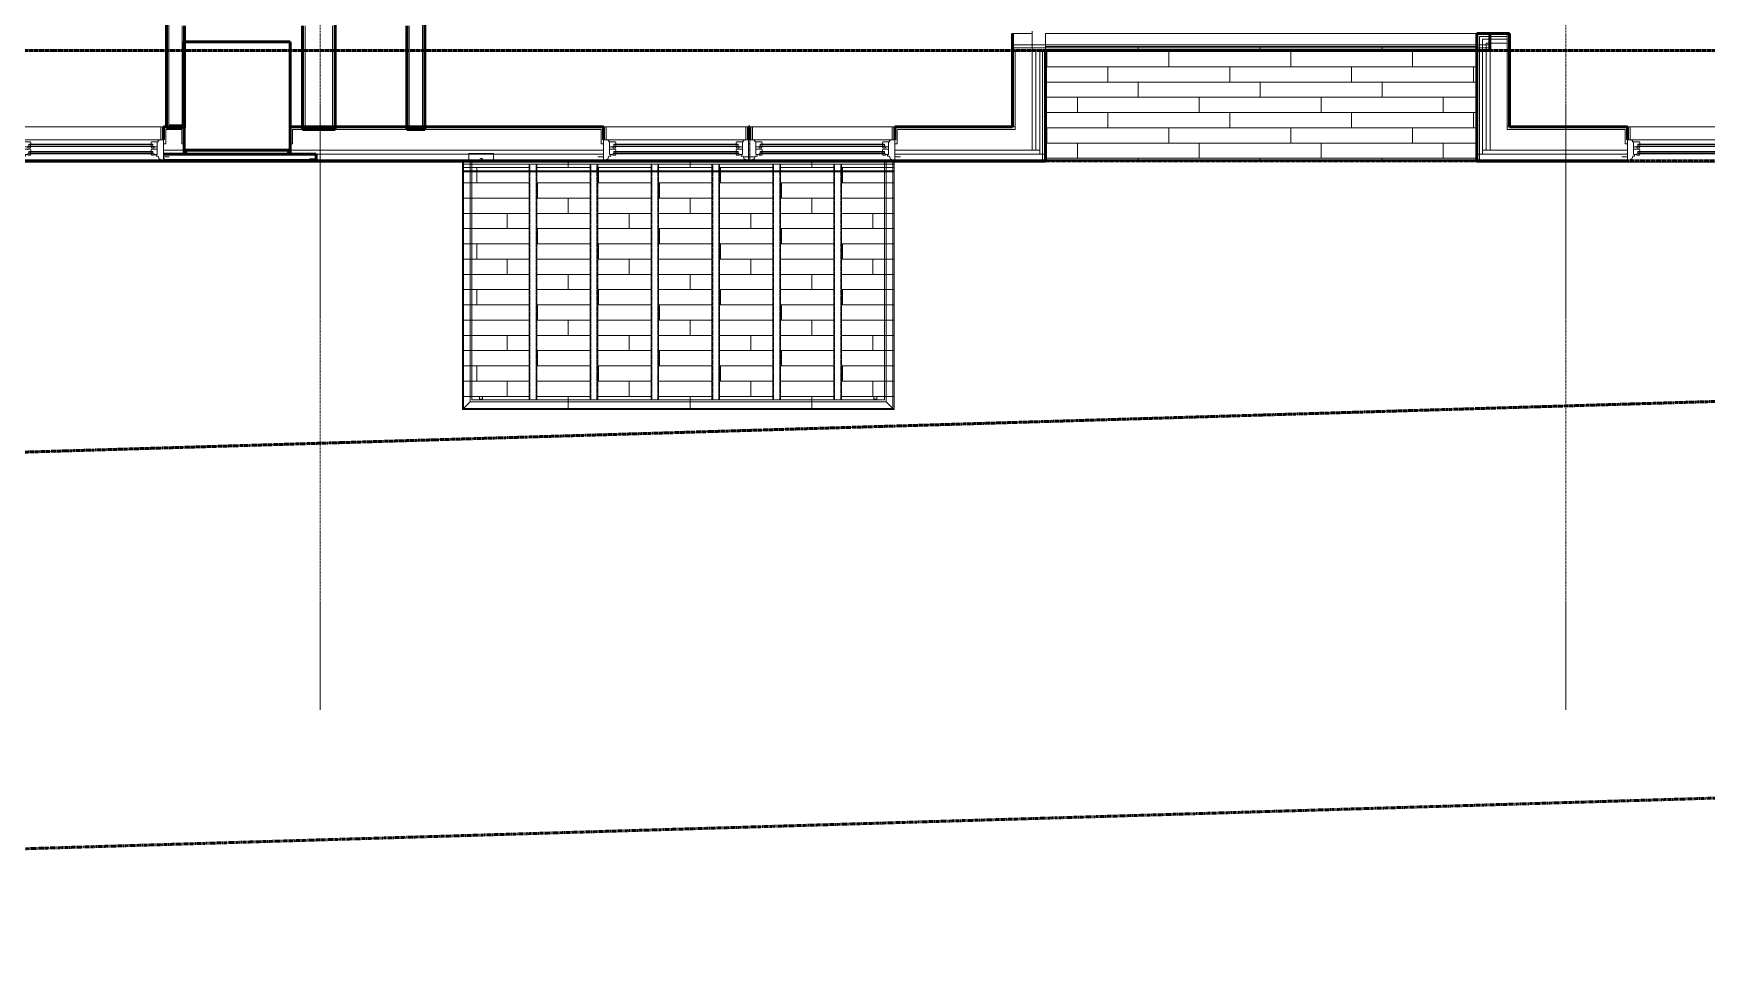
# Model space of a CAD drawing. Header units: inches. Extents: x -4218 to -1830, y 9767 to 12426.
# Drawn here: x -2902.6 to -2463.4, y 9772 to 10013.6 of the extents above; entities that cross this region are included whole.
import ezdxf

# ---------------------------------------------------------------- set-up
doc = ezdxf.new("R2010")
doc.units = ezdxf.units.IN
doc.header["$MEASUREMENT"] = 0
for name, pattern in [('Dash 1_16_', [0.125, 0.0625, -0.0625]), ('Double Dash 3_8_', [1, 0.375, -0.125, 0.125, -0.125, 0.125, -0.125]), ('Grid Line 1_2_', [0.875, 0.5, -0.125, 0.125, -0.125]), ('Hidden 1_8_', [0.1875, 0.125, -0.0625])]:
    doc.linetypes.add(name, pattern=pattern)
for name, color, linetype, lineweight in [('0-1', 7, 'Continuous', 5), ('A-CLNG-3', 13, 'Continuous', 9), ('A-CLNG-PATT-1', 71, 'Continuous', 13), ('A-FLOR-3', 192, 'Continuous', 9), ('A-FLOR-PATT-1', 9, 'Continuous', 9), ('A-GENM', 5, 'Continuous', 9), ('A-GENM-6', 5, 'Continuous', 50), ('A-GLAZ-1', 151, 'Continuous', 9), ('A-GLAZ-2', 151, 'Continuous', 20), ('A-GLAZ-3', 151, 'Continuous', 50), ('A-WALL', 113, 'Continuous', 13), ('A-WALL-1', 7, 'Continuous', 50), ('A-WALL-2', 250, 'Continuous', 13), ('A-WALL-7', 113, 'Continuous', 9), ('A-WALL-8', 113, 'Continuous', 50), ('C-PROP-LINE', 91, 'Double Dash 3_8_', 50), ('C-PROP-LINE-1', 91, 'Dash 1_16_', 50), ('I-WALL-1', 7, 'Continuous', 50), ('S-BEAM', 12, 'Continuous', 9), ('S-BEAM-1', 12, 'Hidden 1_8_', 9), ('S-GRID-1', 1, 'Grid Line 1_2_', 9)]:
    doc.layers.add(name, color=color, linetype=linetype, lineweight=lineweight)

# ---------------------------------------------------------------- blocks, each defined once
blk = doc.blocks.new('CTR - 1st Phase - Unit Layouts_rvt-1-BACKGROUND - RCP - 2ND FLOOR')
at = {"layer": 'A-WALL-1'}
for p, q in [((-2799.87, 10173.24), (-2799.87, 9988.44)), ((-2867.7, 9988.96), (-2867.7, 10021.34)), ((-2862.95, 10015.59), (-2862.95, 9988.96)), ((-2804.62, 9988.44), (-2804.62, 10015.59)), ((-2867.07, 9988.96), (-2867.7, 9988.96)), ((-2863.57, 9988.96), (-2867.07, 9988.96)), ((-2862.95, 9988.96), (-2863.57, 9988.96)), ((-2804, 9988.44), (-2804.62, 9988.44)), ((-2800.5, 9988.44), (-2804, 9988.44)), ((-2799.87, 9988.44), (-2800.5, 9988.44))]:
    blk.add_line(p, q, dxfattribs=at)
at = {"layer": 'A-WALL-2'}
for p, q in [((-2800.5, 9989.06), (-2800.5, 10176.24)), ((-2867.07, 9989.59), (-2867.07, 10020.71)), ((-2863.57, 9989.59), (-2863.57, 10015.59)), ((-2831.31, 10015.59), (-2831.31, 9988.44)), ((-2824.06, 10015.59), (-2824.06, 9988.44)), ((-2804, 9989.06), (-2804, 10015.59)), ((-2863.57, 9989.59), (-2867.07, 9989.59)), ((-2800.5, 9989.06), (-2804, 9989.06))]:
    blk.add_line(p, q, dxfattribs=at)
at = {"layer": 'I-WALL-1'}
for p, q in [((-2831.94, 9988.44), (-2831.94, 10015.59)), ((-2823.44, 10016.59), (-2823.44, 9988.44)), ((-2823.44, 9988.44), (-2831.94, 9988.44))]:
    blk.add_line(p, q, dxfattribs=at)
blk = doc.blocks.new('Basic Wall _ EXT - FIBER CEMENT - LARGE - ___-2505169-BACKGROUND - RCP - 2ND FLOOR')
at = {"layer": 'A-WALL-7'}
for p, q in [((-2868.51, 9981.94), (-2863.06, 9981.94)), ((-2863.06, 9981.94), (-2868.51, 9981.94)), ((-2828.36, 9981.91), (-2868.51, 9981.91)), ((-2828.36, 9981.91), (-2868.51, 9981.91)), ((-2752.94, 9979.9), (-2868.51, 9979.9)), ((-2752.94, 9979.9), (-2868.51, 9979.9)), ((-2868.51, 9979.87), (-2752.94, 9979.87)), ((-2752.94, 9979.87), (-2868.51, 9979.87)), ((-2862.62, 9981.94), (-2863.06, 9981.94)), ((-2835.62, 9981.94), (-2862.62, 9981.94)), ((-2835.19, 9981.94), (-2835.62, 9981.94)), ((-2835.19, 9981.94), (-2828.36, 9981.94)), ((-2828.36, 9981.94), (-2835.19, 9981.94)), ((-2828.36, 9981.94), (-2752.94, 9981.94)), ((-2752.94, 9981.94), (-2828.36, 9981.94)), ((-2752.94, 9981.91), (-2828.36, 9981.91)), ((-2752.94, 9981.91), (-2828.36, 9981.91)), ((-2714.91, 9981.94), (-2714.54, 9981.94)), ((-2714.54, 9981.94), (-2714.91, 9981.94)), ((-2714.54, 9979.9), (-2714.91, 9979.9)), ((-2714.54, 9979.9), (-2714.91, 9979.9)), ((-2714.91, 9979.87), (-2714.54, 9979.87)), ((-2714.54, 9979.87), (-2714.91, 9979.87)), ((-2714.54, 9981.91), (-2714.9, 9981.91)), ((-2714.54, 9981.91), (-2714.9, 9981.91)), ((-2676.51, 9981.94), (-2637.67, 9981.94)), ((-2637.67, 9981.94), (-2676.51, 9981.94)), ((-2637.67, 9981.91), (-2676.51, 9981.91)), ((-2637.67, 9981.91), (-2676.51, 9981.91)), ((-2636.92, 9979.9), (-2676.51, 9979.9)), ((-2636.92, 9979.9), (-2676.51, 9979.9)), ((-2676.51, 9979.87), (-2636.92, 9979.87)), ((-2636.92, 9979.87), (-2676.51, 9979.87)), ((-2637.67, 9981.94), (-2636.92, 9981.94)), ((-2636.92, 9981.94), (-2637.67, 9981.94)), ((-2636.92, 9981.91), (-2637.66, 9981.91)), ((-2636.92, 9981.91), (-2637.66, 9981.91)), ((-2636.92, 9980.19), (-2636.92, 9981.94)), ((-2636.92, 9981.91), (-2636.92, 9980.19)), ((-2636.92, 9979.9), (-2636.92, 9980.19)), ((-2636.92, 9980.19), (-2636.92, 9979.9)), ((-2636.92, 9979.87), (-2636.92, 9979.9)), ((-2523.72, 9981.94), (-2523.72, 9980.19)), ((-2523.72, 9981.94), (-2522.97, 9981.94)), ((-2522.97, 9981.94), (-2523.72, 9981.94)), ((-2523.72, 9980.19), (-2523.72, 9981.91)), ((-2522.99, 9981.91), (-2523.72, 9981.91)), ((-2522.99, 9981.91), (-2523.72, 9981.91)), ((-2523.72, 9980.19), (-2523.72, 9979.9)), ((-2523.72, 9979.9), (-2523.72, 9980.19)), ((-2523.72, 9979.9), (-2523.72, 9979.87)), ((-2484.14, 9979.9), (-2523.72, 9979.9)), ((-2484.14, 9979.9), (-2523.72, 9979.9)), ((-2523.72, 9979.87), (-2484.14, 9979.87)), ((-2484.14, 9979.87), (-2523.72, 9979.87)), ((-2522.97, 9981.94), (-2484.14, 9981.94)), ((-2484.14, 9981.94), (-2522.97, 9981.94)), ((-2484.14, 9981.91), (-2522.97, 9981.91)), ((-2484.14, 9981.91), (-2522.97, 9981.91))]:
    blk.add_line(p, q, dxfattribs=at)
blk = doc.blocks.new('Window-Double_Hung-Andersen-400_Series-Tilt_Wash - DOUBLE HUNG - REVERSE COTTAGE - 2ND FLOOR-2888952-BACKGROUND - RCP - 2ND FLOOR')
at = {"layer": 'A-GLAZ-1'}
for p, q in [((-18.95, 4.44), (18.95, 4.44)), ((-18.95, 1.06), (-18.95, 4.44)), ((-18.32, 1.06), (-18.32, 4.44)), ((18.32, 1.06), (18.32, 4.44)), ((18.95, 4.44), (18.95, 1.06)), ((-19.01, 3.94), (-19.01, 2.44)), ((-18.95, 3.94), (-19.01, 3.94)), ((-18.95, 2.44), (-19.01, 2.44)), ((18.95, 1.06), (-18.95, 1.06)), ((19.01, 3.94), (18.95, 3.94)), ((19.01, 2.44), (18.95, 2.44)), ((19.01, 2.44), (19.01, 3.94)), ((-16.29, -0.19), (-15.7, -0.19)), ((-16.29, -0.56), (-15.7, -0.56)), ((-16.29, -2.13), (-15.7, -2.13)), ((-16.29, -2.5), (-15.7, -2.5)), ((-15.82, -0.56), (-15.82, -0.19)), ((-15.82, -2.5), (-15.82, -2.13)), ((-15.7, -0.06), (15.7, -0.06)), ((-15.7, -0.19), (15.7, -0.19)), ((-15.7, -0.56), (15.7, -0.56)), ((-15.7, -0.69), (15.7, -0.69)), ((-15.7, -2), (15.7, -2)), ((-15.7, -2.13), (15.7, -2.13)), ((-15.7, -2.5), (15.7, -2.5)), ((-15.7, -2.63), (15.7, -2.63)), ((16.29, -0.19), (15.7, -0.19)), ((16.29, -0.56), (15.7, -0.56)), ((16.29, -2.13), (15.7, -2.13)), ((16.29, -2.5), (15.7, -2.5)), ((15.82, -0.56), (15.82, -0.19)), ((15.82, -2.5), (15.82, -2.13))]:
    blk.add_line(p, q, dxfattribs=at)
at = {"layer": 'A-GLAZ-2'}
for p, q in [((-19.01, 1.06), (19.01, 1.06)), ((-19.01, -4.81), (-19.01, 1.06)), ((-17.67, 0.78), (-18, 1.06)), ((-17.67, 0.78), (-17.67, 0.56)), ((-17.67, 0.56), (-15.86, 0.56)), ((-17.42, -2.75), (-17.42, 0.56)), ((-15.86, 0.56), (-15.7, -0.06)), ((15.86, 0.56), (15.7, -0.06)), ((17.67, 0.56), (15.86, 0.56)), ((17.42, -2.75), (17.42, 0.56)), ((17.67, 0.78), (18, 1.06)), ((17.67, 0.78), (17.67, 0.56)), ((19.01, 1.06), (19.01, -4.81)), ((-19.01, -3.44), (-20.51, -3.44)), ((-18.2, -4), (-17.92, -4)), ((-18.2, -4.81), (-18.2, -4)), ((-17.92, -4), (-17.61, -3.19)), ((-17.61, -3.19), (-17.14, -3.19)), ((-17.42, -0.81), (-16.57, -0.81)), ((-17.42, -1.37), (-15.86, -1.37)), ((-17.42, -2.75), (-16.57, -2.75)), ((-17.14, -3.19), (-17.14, -2.75)), ((-16.57, -0.69), (-16.57, -1.03)), ((-15.7, -0.69), (-16.57, -0.69)), ((-15.86, -1.03), (-16.57, -1.03)), ((-16.57, -2.63), (-16.57, -2.97)), ((-15.7, -2.63), (-16.57, -2.63)), ((-15.86, -2.97), (-16.57, -2.97)), ((-16.29, -0.69), (-16.29, -0.06)), ((-15.7, -0.06), (-16.29, -0.06)), ((-16.29, -2.63), (-16.29, -2)), ((-15.7, -2), (-16.29, -2)), ((-15.86, -1.03), (-15.7, -0.69)), ((-15.86, -1.37), (-15.7, -2)), ((-15.86, -2.97), (-15.7, -2.63)), ((15.7, -0.06), (16.29, -0.06)), ((15.86, -1.03), (15.7, -0.69)), ((15.7, -0.69), (16.57, -0.69)), ((15.86, -1.37), (15.7, -2)), ((15.7, -2), (16.29, -2)), ((15.86, -2.97), (15.7, -2.63)), ((15.7, -2.63), (16.57, -2.63)), ((15.86, -1.03), (16.57, -1.03)), ((17.42, -1.37), (15.86, -1.37)), ((15.86, -2.97), (16.57, -2.97)), ((16.29, -0.69), (16.29, -0.06)), ((16.29, -2.63), (16.29, -2)), ((16.57, -0.69), (16.57, -1.03)), ((17.42, -0.81), (16.57, -0.81)), ((16.57, -2.63), (16.57, -2.97)), ((17.42, -2.75), (16.57, -2.75)), ((17.14, -3.19), (17.14, -2.75)), ((17.61, -3.19), (17.14, -3.19)), ((17.92, -4), (17.61, -3.19)), ((18.2, -4), (17.92, -4)), ((18.2, -4.81), (18.2, -4)), ((19.01, -3.44), (20.51, -3.44)), ((19.01, -4.81), (-19.01, -4.81))]:
    blk.add_line(p, q, dxfattribs=at)
blk = doc.blocks.new('V-Series_EWC4_SPVU_RFA_2015 - 2ND AND 3RD FLOOR-2226480-BACKGROUND - RCP - 2ND FLOOR')
at = {"layer": 'A-GENM-6'}
for p, q in [((-3858.97, 11734.83), (-3858.97, 11735.26)), ((-3858.97, 11735.26), (-3829.54, 11735.26)), ((-3858.97, 11734.33), (-3858.97, 11734.83)), ((-3858.97, 11734.83), (-3857.97, 11734.83)), ((-3857.97, 11734.83), (-3858.97, 11734.83)), ((-3858.97, 11708.33), (-3858.97, 11734.33)), ((-3857.97, 11734.83), (-3857.97, 11734.33)), ((-3857.97, 11707.83), (-3857.97, 11734.83)), ((-3857.97, 11734.33), (-3857.97, 11708.33)), ((-3829.54, 11735.26), (-3829.54, 11707.39)), ((-3858.97, 11707.83), (-3858.97, 11708.33)), ((-3857.97, 11707.83), (-3858.97, 11707.83)), ((-3858.97, 11707.39), (-3858.97, 11707.83)), ((-3858.97, 11707.83), (-3857.97, 11707.83)), ((-3829.54, 11707.39), (-3858.97, 11707.39)), ((-3857.97, 11708.33), (-3857.97, 11707.83))]:
    blk.add_line(p, q, dxfattribs=at)
blk = doc.blocks.new('Walls 47 - Walls 1-2573550-BACKGROUND - RCP - 2ND FLOOR')
at = {"layer": 'A-WALL-7'}
for p, q in [((-2788.34, 9981.94), (-2788.34, 9982.13)), ((-2788.34, 9982.13), (-2781.84, 9982.13)), ((-2781.84, 9982.13), (-2788.34, 9982.13)), ((-2788.34, 9980.19), (-2788.34, 9981.94)), ((-2788.34, 9979.9), (-2788.34, 9980.19)), ((-2785.47, 9980.19), (-2785.47, 9980.51)), ((-2785.47, 9979.9), (-2785.47, 9980.19)), ((-2784.72, 9980.51), (-2784.72, 9980.19)), ((-2784.72, 9980.19), (-2784.72, 9979.9)), ((-2781.84, 9982.13), (-2781.84, 9981.94)), ((-2781.84, 9981.94), (-2781.84, 9980.19)), ((-2781.84, 9980.19), (-2781.84, 9979.9)), ((-2785.47, 9917.47), (-2785.47, 9918.18)), ((-2784.72, 9918.18), (-2784.72, 9917.47))]:
    blk.add_line(p, q, dxfattribs=at)
for centre, start_param, end_param in [((-2785.09, 9980.51), 0.261799, 3.141593), ((-2785.09, 9980.51), 3.141593, 3.359433), ((-2785.09, 9980.51), 3.403392, 3.663844), ((-2785.09, 9980.51), 3.665191, 3.858951), ((-2785.09, 9980.51), 3.926991, 4.186454), ((-2785.09, 9980.51), 4.18879, 4.447982), ((-2785.09, 9980.51), 4.45059, 4.587024), ((-2785.09, 9980.51), 4.587024, 4.709688), ((-2785.09, 9980.51), 4.712389, 4.837754), ((-2785.09, 9980.51), 4.837754, 4.971578), ((-2785.09, 9980.51), 4.974188, 5.233645), ((-2785.09, 9980.51), 5.235988, 5.495873), ((-2785.09, 9980.51), 5.55862, 5.758233), ((-2785.09, 9980.51), 5.840308, 6.020685), ((-2785.09, 9980.51), 0, 0.261799), ((-2785.09, 9980.51), 6.065345, 6.260917), ((-2785.09, 9917.45), 0.049078, 3.092515), ((-2785.09, 9917.45), 6.13645, 6.283185), ((-2785.09, 9917.45), 3.235897, 3.403392)]:
    blk.add_ellipse(centre, major_axis=(0.375, 0), ratio=0.86769, start_param=start_param, end_param=end_param, dxfattribs=at)
blk = doc.blocks.new('Walls 48 - Walls 1-2573569-BACKGROUND - RCP - 2ND FLOOR')
at = {"layer": 'A-WALL-7'}
for p, q in [((-2681.97, 9917.47), (-2681.97, 9918.18)), ((-2681.22, 9918.18), (-2681.22, 9917.47))]:
    blk.add_line(p, q, dxfattribs=at)
for start_param, end_param in [(0.049078, 3.092515), (3.141593, 3.403392), (6.021386, 6.283185)]:
    blk.add_ellipse((-2681.6, 9917.45), major_axis=(0.375, 0), ratio=0.86769, start_param=start_param, end_param=end_param, dxfattribs=at)
blk = doc.blocks.new('Walls 146 - Walls 3-2573589-BACKGROUND - RCP - 2ND FLOOR')
at = {"layer": 'A-WALL-7'}
for p, q in [((-2790.01, 9979.83), (-2790.01, 9977.3)), ((-2790.01, 9979.34), (-2790.01, 9979.83)), ((-2790.01, 9979.83), (-2752.94, 9979.83)), ((-2790.01, 9979.34), (-2790.01, 9979.83)), ((-2790.01, 9914.94), (-2790.01, 9979.83)), ((-2790.01, 9979.34), (-2790.01, 9979.83)), ((-2790.01, 9979.83), (-2787.48, 9979.83)), ((-2789.74, 9979.83), (-2790.01, 9979.83)), ((-2790.01, 9979.83), (-2789.74, 9979.83)), ((-2790.01, 9977.57), (-2790.01, 9979.34)), ((-2790.01, 9979.34), (-2790.01, 9977.57)), ((-2790.01, 9977.38), (-2790.01, 9979.34)), ((-2790.01, 9977.57), (-2790.01, 9979.34)), ((-2790.01, 9977.38), (-2790.01, 9979.34)), ((-2787.48, 9979.34), (-2789.99, 9979.34)), ((-2787.48, 9979.34), (-2789.99, 9979.34)), ((-2787.97, 9979.83), (-2789.93, 9979.83)), ((-2787.97, 9979.83), (-2789.93, 9979.83)), ((-2789.74, 9977.3), (-2789.74, 9979.83)), ((-2789.74, 9979.34), (-2789.74, 9979.83)), ((-2787.97, 9979.83), (-2789.74, 9979.83)), ((-2789.74, 9979.83), (-2787.97, 9979.83)), ((-2789.74, 9977.57), (-2789.74, 9979.34)), ((-2787.48, 9979.83), (-2787.97, 9979.83)), ((-2787.97, 9977.3), (-2787.97, 9979.83)), ((-2787.97, 9977.3), (-2787.97, 9979.83)), ((-2787.48, 9979.83), (-2787.97, 9979.83)), ((-2752.94, 9979.83), (-2787.48, 9979.83)), ((-2787.48, 9979.83), (-2787.48, 9917.47)), ((-2787.48, 9979.34), (-2787.48, 9979.83)), ((-2679.22, 9979.34), (-2787.48, 9979.34)), ((-2679.22, 9979.34), (-2787.48, 9979.34)), ((-2787.48, 9977.5), (-2787.48, 9979.34)), ((-2714.54, 9979.83), (-2714.91, 9979.83)), ((-2714.91, 9979.83), (-2714.54, 9979.83)), ((-2679.22, 9979.34), (-2679.22, 9979.81)), ((-2679.22, 9979.81), (-2679.22, 9917.47)), ((-2676.71, 9979.34), (-2679.22, 9979.34)), ((-2676.71, 9979.34), (-2679.22, 9979.34)), ((-2679.22, 9977.57), (-2679.22, 9979.34)), ((-2678.73, 9979.81), (-2678.73, 9977.3)), ((-2678.73, 9979.81), (-2678.73, 9977.3)), ((-2676.96, 9979.81), (-2676.96, 9977.3)), ((-2676.96, 9979.81), (-2676.96, 9979.34)), ((-2676.96, 9979.34), (-2676.96, 9977.57)), ((-2676.69, 9979.81), (-2676.69, 9979.34)), ((-2676.69, 9977.3), (-2676.69, 9979.81)), ((-2676.69, 9979.81), (-2676.69, 9979.34)), ((-2676.69, 9914.94), (-2676.69, 9979.81)), ((-2676.69, 9979.81), (-2676.69, 9979.34)), ((-2676.69, 9979.34), (-2676.69, 9977.38)), ((-2676.69, 9977.57), (-2676.69, 9979.34)), ((-2676.69, 9979.34), (-2676.69, 9977.57)), ((-2676.69, 9979.34), (-2676.69, 9977.57)), ((-2676.69, 9979.34), (-2676.69, 9977.38)), ((-2790.01, 9977.3), (-2790.01, 9977.57)), ((-2790.01, 9977.57), (-2790.01, 9977.3)), ((-2789.95, 9977.57), (-2790.01, 9977.57)), ((-2789.95, 9977.57), (-2790.01, 9977.57)), ((-2790.01, 9977.3), (-2790.01, 9977.57)), ((-2789.95, 9977.3), (-2790.01, 9977.3)), ((-2676.69, 9977.3), (-2790.01, 9977.3)), ((-2790.01, 9914.94), (-2790.01, 9977.3)), ((-2790.01, 9914.94), (-2790.01, 9977.3)), ((-2787.48, 9977.57), (-2789.92, 9977.57)), ((-2789.74, 9977.57), (-2789.92, 9977.57)), ((-2789.74, 9977.3), (-2789.91, 9977.3)), ((-2789.81, 9977.3), (-2789.87, 9977.3)), ((-2787.97, 9977.3), (-2789.81, 9977.3)), ((-2787.97, 9977.57), (-2789.74, 9977.57)), ((-2789.74, 9977.3), (-2789.74, 9977.57)), ((-2787.97, 9977.3), (-2789.74, 9977.3)), ((-2789.74, 9915.21), (-2789.74, 9977.3)), ((-2789.74, 9915.21), (-2789.74, 9977.3)), ((-2787.48, 9977.57), (-2787.97, 9977.57)), ((-2787.48, 9977.3), (-2787.97, 9977.3)), ((-2787.48, 9977.3), (-2787.97, 9977.3)), ((-2787.97, 9916.98), (-2787.97, 9977.3)), ((-2787.97, 9916.98), (-2787.97, 9977.3)), ((-2679.22, 9977.57), (-2787.48, 9977.57)), ((-2772.48, 9977.57), (-2787.48, 9977.57)), ((-2787.48, 9977.43), (-2787.48, 9977.5)), ((-2787.48, 9977.38), (-2787.48, 9977.43)), ((-2772.48, 9977.3), (-2787.48, 9977.3)), ((-2772.48, 9977.3), (-2787.48, 9977.3)), ((-2787.48, 9917.47), (-2787.48, 9977.3)), ((-2756.48, 9977.57), (-2770.48, 9977.57)), ((-2756.48, 9977.3), (-2770.48, 9977.3)), ((-2756.48, 9977.3), (-2770.48, 9977.3)), ((-2740.48, 9977.57), (-2754.48, 9977.57)), ((-2740.48, 9977.3), (-2754.48, 9977.3)), ((-2740.48, 9977.3), (-2754.48, 9977.3)), ((-2724.48, 9977.57), (-2738.48, 9977.57)), ((-2724.48, 9977.3), (-2738.48, 9977.3)), ((-2724.48, 9977.3), (-2738.48, 9977.3)), ((-2708.48, 9977.57), (-2722.48, 9977.57)), ((-2708.48, 9977.3), (-2722.48, 9977.3)), ((-2708.48, 9977.3), (-2722.48, 9977.3)), ((-2692.48, 9977.57), (-2706.48, 9977.57)), ((-2692.48, 9977.3), (-2706.48, 9977.3)), ((-2692.48, 9977.3), (-2706.48, 9977.3)), ((-2679.22, 9977.57), (-2690.48, 9977.57)), ((-2679.22, 9977.3), (-2690.48, 9977.3)), ((-2679.22, 9977.3), (-2690.48, 9977.3)), ((-2676.69, 9977.57), (-2679.22, 9977.57)), ((-2678.73, 9977.57), (-2679.22, 9977.57)), ((-2679.22, 9977.5), (-2679.22, 9977.57)), ((-2679.22, 9977.43), (-2679.22, 9977.5)), ((-2679.22, 9977.38), (-2679.22, 9977.43)), ((-2678.73, 9977.3), (-2679.22, 9977.3)), ((-2678.73, 9977.3), (-2679.22, 9977.3)), ((-2679.22, 9917.47), (-2679.22, 9977.3)), ((-2676.96, 9977.57), (-2678.73, 9977.57)), ((-2676.96, 9977.3), (-2678.73, 9977.3)), ((-2676.89, 9977.3), (-2678.73, 9977.3)), ((-2678.73, 9977.3), (-2678.73, 9916.98)), ((-2678.73, 9977.3), (-2678.73, 9916.98)), ((-2676.69, 9977.57), (-2676.96, 9977.57)), ((-2676.96, 9977.57), (-2676.96, 9977.3)), ((-2676.69, 9977.3), (-2676.96, 9977.3)), ((-2676.96, 9977.3), (-2676.96, 9915.21)), ((-2676.96, 9977.3), (-2676.96, 9915.21)), ((-2676.83, 9977.3), (-2676.89, 9977.3)), ((-2676.69, 9977.3), (-2676.69, 9977.57)), ((-2676.69, 9977.57), (-2676.69, 9977.3)), ((-2676.69, 9977.57), (-2676.69, 9977.3)), ((-2676.69, 9977.3), (-2676.69, 9914.94)), ((-2676.69, 9977.3), (-2676.69, 9914.94)), ((-2787.48, 9917.47), (-2785.47, 9917.47)), ((-2679.22, 9917.47), (-2787.48, 9917.47)), ((-2785.46, 9917.47), (-2784.72, 9917.47)), ((-2784.72, 9917.47), (-2772.48, 9917.47)), ((-2772.48, 9917.47), (-2772.29, 9917.47)), ((-2772.29, 9917.47), (-2770.67, 9917.47)), ((-2770.67, 9917.47), (-2770.48, 9917.47)), ((-2770.48, 9917.47), (-2756.48, 9917.47)), ((-2756.48, 9917.47), (-2756.29, 9917.47)), ((-2756.29, 9917.47), (-2754.67, 9917.47)), ((-2754.67, 9917.47), (-2754.48, 9917.47)), ((-2754.48, 9917.47), (-2740.48, 9917.47)), ((-2740.48, 9917.47), (-2740.29, 9917.47)), ((-2740.29, 9917.47), (-2738.67, 9917.47)), ((-2738.67, 9917.47), (-2738.48, 9917.47)), ((-2738.48, 9917.47), (-2724.48, 9917.47)), ((-2724.48, 9917.47), (-2724.29, 9917.47)), ((-2724.29, 9917.47), (-2722.67, 9917.47)), ((-2722.67, 9917.47), (-2722.48, 9917.47)), ((-2722.48, 9917.47), (-2708.48, 9917.47)), ((-2708.48, 9917.47), (-2708.29, 9917.47)), ((-2708.29, 9917.47), (-2706.67, 9917.47)), ((-2706.67, 9917.47), (-2706.48, 9917.47)), ((-2706.48, 9917.47), (-2692.48, 9917.47)), ((-2692.48, 9917.47), (-2692.29, 9917.47)), ((-2692.29, 9917.47), (-2690.67, 9917.47)), ((-2690.67, 9917.47), (-2690.48, 9917.47)), ((-2690.48, 9917.47), (-2681.97, 9917.47)), ((-2681.97, 9917.47), (-2681.23, 9917.47)), ((-2681.22, 9917.47), (-2679.22, 9917.47)), ((-2676.69, 9914.94), (-2790.01, 9914.94)), ((-2790.01, 9914.94), (-2676.69, 9914.94)), ((-2676.69, 9914.94), (-2790.01, 9914.94)), ((-2787.97, 9916.98), (-2789.74, 9915.21)), ((-2789.74, 9915.21), (-2787.97, 9916.98)), ((-2676.96, 9915.21), (-2789.74, 9915.21)), ((-2676.96, 9915.21), (-2789.74, 9915.21)), ((-2678.73, 9916.98), (-2787.97, 9916.98)), ((-2678.73, 9916.98), (-2787.97, 9916.98)), ((-2676.96, 9915.21), (-2678.73, 9916.98)), ((-2678.73, 9916.98), (-2676.96, 9915.21))]:
    blk.add_line(p, q, dxfattribs=at)
for points, knots in [([(-2789.74, 9915.21), (-2789.76, 9915.19), (-2789.8, 9915.15), (-2789.84, 9915.11), (-2789.87, 9915.08), (-2789.89, 9915.06), (-2789.91, 9915.04), (-2789.93, 9915.02), (-2789.94, 9915.01), (-2789.96, 9914.99), (-2789.98, 9914.98), (-2789.99, 9914.96), (-2790.01, 9914.94), (-2790.01, 9914.94), (-2790.01, 9914.94)], [-1, -1, -1, -1, -0.833333, -0.75, -0.666667, -0.625, -0.583333, -0.5, -0.458333, -0.416667, -0.333333, -0.25, -0.166667, 0, 0, 0, 0]), ([(-2790.01, 9914.94), (-2790.01, 9914.94), (-2790.01, 9914.94), (-2789.99, 9914.96), (-2789.98, 9914.98), (-2789.96, 9914.99), (-2789.94, 9915.01), (-2789.93, 9915.02), (-2789.91, 9915.04), (-2789.89, 9915.06), (-2789.87, 9915.08), (-2789.84, 9915.11), (-2789.8, 9915.15), (-2789.76, 9915.19), (-2789.74, 9915.21)], [-1, -1, -1, -1, -0.833333, -0.75, -0.666667, -0.583333, -0.541667, -0.5, -0.416667, -0.375, -0.333333, -0.25, -0.166667, 0, 0, 0, 0]), ([(-2676.69, 9914.94), (-2676.69, 9914.94), (-2676.69, 9914.94), (-2676.71, 9914.96), (-2676.72, 9914.98), (-2676.74, 9914.99), (-2676.75, 9915.01), (-2676.77, 9915.02), (-2676.79, 9915.05), (-2676.82, 9915.07), (-2676.84, 9915.09), (-2676.86, 9915.11), (-2676.9, 9915.15), (-2676.93, 9915.19), (-2676.96, 9915.21)], [0, 0, 0, 0, 0.166667, 0.25, 0.333333, 0.416667, 0.458333, 0.5, 0.583333, 0.666667, 0.708333, 0.75, 0.833333, 1, 1, 1, 1]), ([(-2676.96, 9915.21), (-2676.93, 9915.19), (-2676.9, 9915.15), (-2676.85, 9915.11), (-2676.83, 9915.08), (-2676.81, 9915.06), (-2676.79, 9915.04), (-2676.77, 9915.02), (-2676.75, 9915.01), (-2676.74, 9914.99), (-2676.72, 9914.98), (-2676.71, 9914.96), (-2676.69, 9914.94), (-2676.69, 9914.94), (-2676.69, 9914.94)], [0, 0, 0, 0, 0.166667, 0.25, 0.333333, 0.375, 0.416667, 0.5, 0.541667, 0.583333, 0.666667, 0.75, 0.833333, 1, 1, 1, 1])]:
    blk.add_open_spline(points, degree=3, knots=knots, dxfattribs=at)
blk = doc.blocks.new('CISC HSS Rectangular_CSA G40_21_ - HS102x51x4_8-V157-BACKGROUND - RCP - 2ND FLOOR')
at = {"layer": 'S-BEAM'}
for p, q in [((-30.9, 1), (28.92, 1)), ((-30.9, 1), (-30.9, 0.62)), ((-30.9, 0.82), (-30.9, 1)), ((-30.9, 0.62), (-30.9, 0.82)), ((-30.9, 0.62), (-30.9, 0.81)), ((-30.9, 0.81), (-30.9, 0.76)), ((-30.9, 0.76), (-30.9, 0.62)), ((-30.9, 0.62), (-30.9, -0.62)), ((-30.9, 0.62), (-30.9, -0.62)), ((28.92, 1), (30.9, 1)), ((30.9, 0.62), (30.9, 1)), ((30.9, -0.62), (30.9, 0.62)), ((-30.9, -0.62), (-30.9, -1)), ((-30.9, -0.82), (-30.9, -0.62)), ((-30.9, -0.62), (-30.9, -0.76)), ((-30.9, -0.81), (-30.9, -0.62)), ((-30.9, -0.76), (-30.9, -0.81)), ((-30.9, -1), (-30.9, -0.82)), ((28.92, -1), (-30.9, -1)), ((30.9, -1), (28.92, -1)), ((30.9, -1), (30.9, -0.62))]:
    blk.add_line(p, q, dxfattribs=at)
at = {"layer": 'S-BEAM-1'}
for p, q in [((28.92, 0.81), (-30.9, 0.81)), ((30.9, 0.81), (28.92, 0.81)), ((28.92, -0.81), (-30.9, -0.81)), ((30.9, -0.81), (28.92, -0.81))]:
    blk.add_line(p, q, dxfattribs=at)
blk = doc.blocks.new('CISC HSS Rectangular_CSA G40_21_ - HS102x51x4_8-V158-BACKGROUND - RCP - 2ND FLOOR')
at = {"layer": 'S-BEAM'}
for p, q in [((-30.9, 1), (28.92, 1)), ((-30.9, 1), (-30.9, 0.62)), ((-30.9, 0.89), (-30.9, 1)), ((-30.9, 0.82), (-30.9, 0.89)), ((-30.9, 0.62), (-30.9, 0.82)), ((-30.9, 0.76), (-30.9, 0.81)), ((-30.9, 0.81), (-30.9, 0.76)), ((-30.9, 0.62), (-30.9, 0.76)), ((-30.9, 0.76), (-30.9, 0.62)), ((-30.9, 0.62), (-30.9, -0.62)), ((-30.9, 0.62), (-30.9, -0.62)), ((28.92, 1), (30.9, 1)), ((30.9, 0.62), (30.9, 1)), ((30.9, -0.62), (30.9, 0.62)), ((-30.9, -0.62), (-30.9, -1)), ((-30.9, -0.82), (-30.9, -0.62)), ((-30.9, -0.62), (-30.9, -0.76)), ((-30.9, -0.76), (-30.9, -0.62)), ((-30.9, -0.76), (-30.9, -0.81)), ((-30.9, -0.81), (-30.9, -0.76)), ((-30.9, -0.89), (-30.9, -0.82)), ((-30.9, -1), (-30.9, -0.89)), ((28.92, -1), (-30.9, -1)), ((30.9, -1), (28.92, -1)), ((30.9, -1), (30.9, -0.62))]:
    blk.add_line(p, q, dxfattribs=at)
at = {"layer": 'S-BEAM-1'}
for p, q in [((28.92, 0.81), (-30.9, 0.81)), ((30.9, 0.81), (28.92, 0.81)), ((28.92, -0.81), (-30.9, -0.81)), ((30.9, -0.81), (28.92, -0.81))]:
    blk.add_line(p, q, dxfattribs=at)
blk = doc.blocks.new('CISC HSS Rectangular_CSA G40_21_ - HS102x51x4_8-V159-BACKGROUND - RCP - 2ND FLOOR')
at = {"layer": 'S-BEAM'}
for p, q in [((-30.9, 1), (28.92, 1)), ((-30.9, 1), (-30.9, 0.62)), ((-30.9, 0.89), (-30.9, 1)), ((-30.9, 0.82), (-30.9, 0.89)), ((-30.9, 0.62), (-30.9, 0.82)), ((-30.9, 0.62), (-30.9, 0.81)), ((-30.9, 0.81), (-30.9, 0.62)), ((-30.9, 0.62), (-30.9, -0.62)), ((-30.9, 0.62), (-30.9, -0.62)), ((28.92, 1), (30.9, 1)), ((30.9, 0.62), (30.9, 1)), ((30.9, -0.62), (30.9, 0.62)), ((-30.9, -0.62), (-30.9, -1)), ((-30.9, -0.82), (-30.9, -0.62)), ((-30.9, -0.62), (-30.9, -0.81)), ((-30.9, -0.76), (-30.9, -0.62)), ((-30.9, -0.81), (-30.9, -0.76)), ((-30.9, -0.89), (-30.9, -0.82)), ((-30.9, -1), (-30.9, -0.89)), ((28.92, -1), (-30.9, -1)), ((30.9, -1), (28.92, -1)), ((30.9, -1), (30.9, -0.62))]:
    blk.add_line(p, q, dxfattribs=at)
at = {"layer": 'S-BEAM-1'}
for p, q in [((28.92, 0.81), (-30.9, 0.81)), ((30.9, 0.81), (28.92, 0.81)), ((28.92, -0.81), (-30.9, -0.81)), ((30.9, -0.81), (28.92, -0.81))]:
    blk.add_line(p, q, dxfattribs=at)
blk = doc.blocks.new('CISC HSS Rectangular_CSA G40_21_ - HS102x51x4_8-2765058-BACKGROUND - RCP - 2ND FLOOR')
at = {"layer": 'S-BEAM'}
for p, q in [((-30.9, 1), (28.92, 1)), ((-30.9, 1), (-30.9, 0.62)), ((-30.9, 0.82), (-30.9, 1)), ((-30.9, 0.62), (-30.9, 0.82)), ((-30.9, 0.62), (-30.9, 0.81)), ((-30.9, 0.81), (-30.9, 0.62)), ((-30.9, 0.62), (-30.9, -0.62)), ((-30.9, 0.62), (-30.9, -0.62)), ((28.92, 1), (30.9, 1)), ((30.9, 0.62), (30.9, 1)), ((30.9, -0.62), (30.9, 0.62)), ((-30.9, -0.62), (-30.9, -1)), ((-30.9, -0.82), (-30.9, -0.62)), ((-30.9, -0.62), (-30.9, -0.81)), ((-30.9, -0.81), (-30.9, -0.62)), ((-30.9, -1), (-30.9, -0.82)), ((28.92, -1), (-30.9, -1)), ((30.9, -1), (28.92, -1)), ((30.9, -1), (30.9, -0.62))]:
    blk.add_line(p, q, dxfattribs=at)
at = {"layer": 'S-BEAM-1'}
for p, q in [((28.92, 0.81), (-30.9, 0.81)), ((30.9, 0.81), (28.92, 0.81)), ((28.92, -0.81), (-30.9, -0.81)), ((30.9, -0.81), (28.92, -0.81))]:
    blk.add_line(p, q, dxfattribs=at)
blk = doc.blocks.new('CISC HSS Rectangular_CSA G40_21_ - HS102x51x4_8-V160-BACKGROUND - RCP - 2ND FLOOR')
at = {"layer": 'S-BEAM'}
for p, q in [((-30.9, 1), (28.92, 1)), ((-30.9, 1), (-30.9, 0.62)), ((-30.9, 0.82), (-30.9, 1)), ((-30.9, 0.62), (-30.9, 0.82)), ((-30.9, 0.76), (-30.9, 0.81)), ((-30.9, 0.81), (-30.9, 0.76)), ((-30.9, 0.62), (-30.9, 0.76)), ((-30.9, 0.76), (-30.9, 0.62)), ((-30.9, 0.62), (-30.9, -0.62)), ((-30.9, 0.62), (-30.9, -0.62)), ((28.92, 1), (30.9, 1)), ((30.9, 0.62), (30.9, 1)), ((30.9, -0.62), (30.9, 0.62)), ((-30.9, -0.62), (-30.9, -1)), ((-30.9, -0.82), (-30.9, -0.62)), ((-30.9, -0.62), (-30.9, -0.81)), ((-30.9, -0.76), (-30.9, -0.62)), ((-30.9, -0.81), (-30.9, -0.76)), ((-30.9, -1), (-30.9, -0.82)), ((28.92, -1), (-30.9, -1)), ((30.9, -1), (28.92, -1)), ((30.9, -1), (30.9, -0.62))]:
    blk.add_line(p, q, dxfattribs=at)
at = {"layer": 'S-BEAM-1'}
for p, q in [((28.92, 0.81), (-30.9, 0.81)), ((30.9, 0.81), (28.92, 0.81)), ((28.92, -0.81), (-30.9, -0.81)), ((30.9, -0.81), (28.92, -0.81))]:
    blk.add_line(p, q, dxfattribs=at)
blk = doc.blocks.new('CISC HSS Rectangular_CSA G40_21_ - HS102x51x4_8-V161-BACKGROUND - RCP - 2ND FLOOR')
at = {"layer": 'S-BEAM'}
for p, q in [((-30.9, 1), (28.92, 1)), ((-30.9, 1), (-30.9, 0.62)), ((-30.9, 0.82), (-30.9, 1)), ((-30.9, 0.62), (-30.9, 0.82)), ((-30.9, 0.62), (-30.9, 0.81)), ((-30.9, 0.81), (-30.9, 0.62)), ((-30.9, 0.62), (-30.9, -0.62)), ((-30.9, 0.62), (-30.9, -0.62)), ((28.92, 1), (30.9, 1)), ((30.9, 0.62), (30.9, 1)), ((30.9, -0.62), (30.9, 0.62)), ((-30.9, -0.62), (-30.9, -1)), ((-30.9, -0.82), (-30.9, -0.62)), ((-30.9, -0.62), (-30.9, -0.81)), ((-30.9, -0.81), (-30.9, -0.62)), ((-30.9, -0.89), (-30.9, -0.82)), ((-30.9, -1), (-30.9, -0.89)), ((28.92, -1), (-30.9, -1)), ((30.9, -1), (28.92, -1)), ((30.9, -1), (30.9, -0.62))]:
    blk.add_line(p, q, dxfattribs=at)
at = {"layer": 'S-BEAM-1'}
for p, q in [((28.92, 0.81), (-30.9, 0.81)), ((30.9, 0.81), (28.92, 0.81)), ((28.92, -0.81), (-30.9, -0.81)), ((30.9, -0.81), (28.92, -0.81))]:
    blk.add_line(p, q, dxfattribs=at)
blk = doc.blocks.new('Perforated Panel at Magic-Pak - hvac panel - 2nd floor 2-2702974-BACKGROUND - RCP - 2ND FLOOR')
at = {"layer": 'A-GLAZ-3'}
for p, q in [((-19.01, 4.44), (19.01, 4.44)), ((-19.01, 4.37), (-19.01, 4.44)), ((19.01, 4.44), (19.01, 4.37)), ((19.01, 4.37), (-19.01, 4.37))]:
    blk.add_line(p, q, dxfattribs=at)
blk = doc.blocks.new('Family - ___-1878357-BACKGROUND - RCP - 2ND FLOOR')
at = {"layer": 'C-PROP-LINE'}
blk.add_line((-3831.82, 9771.98), (-2096.45, 9823.93), dxfattribs=at)
blk = doc.blocks.new('Family - ___-2835860-BACKGROUND - RCP - 2ND FLOOR')
at = {"layer": 'C-PROP-LINE-1'}
for p, q in [((-2636.92, 10009.09), (-2636.92, 9980.19)), ((-2523.72, 10009.09), (-2636.92, 10009.09)), ((-2523.72, 9980.19), (-2523.72, 10009.09)), ((-2636.92, 9980.19), (-3860.72, 9980.19)), ((-2067.55, 9980.19), (-2523.72, 9980.19))]:
    blk.add_line(p, q, dxfattribs=at)
blk = doc.blocks.new('Family - ___-2835903-BACKGROUND - RCP - 2ND FLOOR')
at = {"layer": 'C-PROP-LINE-1'}
blk.add_line((-2096.45, 10009.09), (-3831.82, 10009.09), dxfattribs=at)
blk = doc.blocks.new('Family - ___-2835932-BACKGROUND - RCP - 2ND FLOOR')
at = {"layer": 'C-PROP-LINE-1'}
blk.add_line((-2067.55, 9980.19), (-3860.72, 9980.19), dxfattribs=at)
blk = doc.blocks.new('Family - ___-2855424-BACKGROUND - RCP - 2ND FLOOR')
at = {"layer": 'C-PROP-LINE-1'}
blk.add_line((-3987.11, 9871.38), (-1939.77, 9932.67), dxfattribs=at)

msp = doc.modelspace()

# ---------------------------------------------------------------- hatches: boundary and pattern name
at = {"layer": 'A-CLNG-PATT-1'}
h = msp.add_hatch(dxfattribs=at)
h.set_pattern_fill('FP_6', color=256, style=0, pattern_type=2)
h.set_pattern_definition([(0, (18195.43, 165720.841), (0, -4), []), (270, (18195.43, 165720.841), (-8, -8), [4, -28]), (270, (18211.43, 165716.841), (-8, -8), [4, -28])])
h.paths.add_polyline_path([(-2523.72, 9980.44), (-2523.72, 10010.19), (-2636.92, 10010.19), (-2636.92, 9980.44), (-2530.19, 9980.44)], flags=0)
at = {"layer": 'A-FLOR-PATT-1'}
h = msp.add_hatch(dxfattribs=at)
h.set_pattern_fill('FP_15', color=256, style=0, pattern_type=2)
h.set_pattern_definition([(0, (-2682.253, 9858.389), (0, -4), []), (270, (-2682.253, 9858.389), (-8, -8), [4, -28]), (270, (-2666.253, 9854.389), (-8, -8), [4, -28])])
h.paths.add_polyline_path([(-2679.22, 9914.94), (-2676.69, 9914.98), (-2676.72, 9979.81), (-2790.01, 9979.83), (-2789.97, 9914.94), (-2681.01, 9914.94)], flags=0)
h.paths.add_polyline_path([(-2789.74, 9915.14), (-2789.74, 9915.14), (-2787.97, 9915.14)], flags=0)
h.paths.add_polyline_path([(-2770.67, 9917.47), (-2772.48, 9917.47), (-2772.48, 9979.27), (-2770.48, 9979.27), (-2770.48, 9917.47), (-2770.59, 9917.47)], flags=0)
h.paths.add_polyline_path([(-2740.37, 9917.47), (-2740.48, 9917.47), (-2740.48, 9979.27), (-2738.48, 9979.27), (-2738.48, 9917.47), (-2740.29, 9917.47)], flags=0)
h.paths.add_polyline_path([(-2724.37, 9917.47), (-2724.48, 9917.47), (-2724.48, 9979.27), (-2722.48, 9979.27), (-2722.48, 9917.47), (-2724.29, 9917.47)], flags=0)
h.paths.add_polyline_path([(-2754.86, 9917.47), (-2756.48, 9917.47), (-2756.48, 9979.27), (-2754.48, 9979.27), (-2754.48, 9917.47), (-2754.72, 9917.47)], flags=0)
h.paths.add_polyline_path([(-2708.37, 9917.47), (-2708.48, 9917.47), (-2708.48, 9979.27), (-2706.48, 9979.27), (-2706.48, 9917.47), (-2708.29, 9917.47)], flags=0)
h.paths.add_polyline_path([(-2690.48, 9917.47), (-2692.48, 9917.47), (-2692.48, 9979.27), (-2690.48, 9979.27), (-2690.48, 9924.04)], flags=0)

# ---------------------------------------------------------------- linework, layer by layer
at = {"layer": 'A-CLNG-3'}
for p, q in [((-2636.92, 10009.09), (-2636.92, 10010.19)), ((-2636.92, 10010.19), (-2523.72, 10010.19))]:
    msp.add_line(p, q, dxfattribs=at)
at = {"layer": 'A-FLOR-3'}
for p, q in [((-2640.42, 10014.21), (-2640.42, 10013.59)), ((-2520.22, 9982.94), (-2520.22, 10013.59)), ((-2640.42, 10009.35), (-2640.42, 9982.94)), ((-2790.01, 9977.38), (-2790.01, 9979.83)), ((-2789.93, 9979.83), (-2752.94, 9979.83)), ((-2714.91, 9979.83), (-2714.54, 9979.83)), ((-2676.69, 9979.81), (-2676.69, 9977.38)), ((-2790.01, 9914.94), (-2790.01, 9977.3)), ((-2676.69, 9977.3), (-2676.69, 9914.94)), ((-2676.69, 9914.94), (-2790.01, 9914.94))]:
    msp.add_line(p, q, dxfattribs=at)
at = {"layer": 'A-WALL'}
for p, q in [((-2645.55, 10010.59), (-2520.32, 10010.59)), ((-2645.55, 10009.84), (-2520.32, 10009.84)), ((-2522.97, 10012.84), (-2515.72, 10012.84)), ((-2522.97, 9980.44), (-2522.97, 10012.84)), ((-2522.22, 10012.09), (-2515.72, 10012.09)), ((-2522.22, 9981.94), (-2522.22, 10012.09)), ((-2521.22, 10011.09), (-2515.72, 10011.09)), ((-2521.22, 9982.94), (-2521.22, 10011.09)), ((-2515.72, 9988.44), (-2515.72, 10013.59)), ((-2645.55, 10009.09), (-2637.67, 10009.09)), ((-2644.92, 9988.44), (-2644.92, 10009.09)), ((-2639.42, 9982.94), (-2639.42, 10009.09)), ((-2638.42, 9981.94), (-2638.42, 10009.09)), ((-2637.67, 9980.44), (-2637.67, 10009.09)), ((-2867.89, 9984.63), (-2867.89, 9988.44)), ((-2867.89, 9988.44), (-2863.69, 9988.44)), ((-2863.69, 9988.44), (-2863.69, 9984.63)), ((-2834.56, 9984.63), (-2834.56, 9988.44)), ((-2834.56, 9988.44), (-2753.56, 9988.44)), ((-2753.56, 9988.44), (-2753.56, 9984.63)), ((-2675.89, 9984.63), (-2675.89, 9988.44)), ((-2675.89, 9988.44), (-2644.92, 9988.44)), ((-2644.92, 9989.06), (-2645.55, 9989.06)), ((-2515.1, 9989.06), (-2515.72, 9989.06)), ((-2515.72, 9988.44), (-2484.76, 9988.44)), ((-2484.76, 9988.44), (-2484.76, 9984.63)), ((-2867.89, 9984.63), (-2868.51, 9984.63)), ((-2863.06, 9984.63), (-2863.69, 9984.63)), ((-2834.56, 9984.63), (-2835.19, 9984.63)), ((-2752.94, 9984.63), (-2753.56, 9984.63)), ((-2714.54, 9984.63), (-2714.91, 9984.63)), ((-2675.89, 9984.63), (-2676.51, 9984.63)), ((-2484.14, 9984.63), (-2484.76, 9984.63)), ((-2863.06, 9982.94), (-2868.51, 9982.94)), ((-2752.94, 9982.94), (-2835.19, 9982.94)), ((-2752.94, 9981.94), (-2828.36, 9981.94)), ((-2752.94, 9980.44), (-2828.36, 9980.44)), ((-2714.54, 9982.94), (-2714.91, 9982.94)), ((-2714.54, 9981.94), (-2714.91, 9981.94)), ((-2714.54, 9980.44), (-2714.91, 9980.44)), ((-2638.42, 9982.94), (-2676.51, 9982.94)), ((-2676.51, 9981.94), (-2637.67, 9981.94)), ((-2676.51, 9980.44), (-2636.92, 9980.44)), ((-2523.72, 9980.44), (-2484.14, 9980.44)), ((-2522.97, 9981.94), (-2484.14, 9981.94)), ((-2484.14, 9982.94), (-2522.22, 9982.94))]:
    msp.add_line(p, q, dxfattribs=at)
at = {"layer": 'A-WALL-7'}
for p, q in [((-2640.42, 10013.59), (-2645.55, 10013.59)), ((-2640.42, 10009.39), (-2640.42, 10013.59)), ((-2636.92, 10013.59), (-2523.72, 10013.59)), ((-2636.92, 10010.19), (-2636.92, 10013.59)), ((-2636.92, 10010.59), (-2523.72, 10010.59)), ((-2868.51, 9989.06), (-2868.57, 9989.06)), ((-2752.87, 9989.06), (-2752.94, 9989.06)), ((-2714.97, 9989.06), (-2714.47, 9989.06)), ((-2676.51, 9989.06), (-2676.57, 9989.06)), ((-2484.14, 9989.06), (-2484.07, 9989.06)), ((-2830.11, 9980.44), (-2868.14, 9980.44)), ((-2636.92, 9980.44), (-2523.72, 9980.44)), ((-2636.92, 9980.19), (-2523.72, 9980.19))]:
    msp.add_line(p, q, dxfattribs=at)
at = {"layer": 'A-WALL-8'}
for p, q in [((-2645.55, 9989.06), (-2645.55, 10013.59)), ((-2523.72, 9980.19), (-2523.72, 10013.59)), ((-2523.72, 10013.59), (-2515.1, 10013.59)), ((-2520.32, 10013.59), (-2520.32, 10009.09)), ((-2515.1, 10013.59), (-2515.1, 9989.06)), ((-2636.92, 10009.09), (-2636.92, 9980.19)), ((-2520.32, 10009.09), (-2636.92, 10009.09)), ((-2868.51, 9985.69), (-2868.51, 9989.06)), ((-2868.51, 9989.06), (-2863.06, 9989.06)), ((-2863.06, 9989.06), (-2863.06, 9981.94)), ((-2835.19, 9981.94), (-2835.19, 9989.06)), ((-2835.19, 9989.06), (-2752.94, 9989.06)), ((-2752.94, 9989.06), (-2752.94, 9985.69)), ((-2714.91, 9985.69), (-2714.91, 9989.06)), ((-2714.91, 9989.06), (-2714.54, 9989.06)), ((-2714.54, 9989.06), (-2714.54, 9985.69)), ((-2676.51, 9985.69), (-2676.51, 9989.06)), ((-2676.51, 9989.06), (-2645.55, 9989.06)), ((-2515.1, 9989.06), (-2484.14, 9989.06)), ((-2484.14, 9989.06), (-2484.14, 9985.69)), ((-2863.06, 9981.94), (-2868.51, 9981.94)), ((-2868.51, 9980.44), (-2868.14, 9980.44)), ((-2868.14, 9980.19), (-2868.51, 9980.19)), ((-2868.14, 9980.44), (-2868.14, 9980.19)), ((-2828.36, 9981.94), (-2835.19, 9981.94)), ((-2830.11, 9980.19), (-2830.11, 9980.44)), ((-2830.11, 9980.44), (-2828.36, 9980.44)), ((-2752.94, 9980.19), (-2830.11, 9980.19)), ((-2828.36, 9980.44), (-2828.36, 9981.94)), ((-2714.54, 9980.19), (-2714.91, 9980.19)), ((-2636.92, 9980.19), (-2676.51, 9980.19)), ((-2484.14, 9980.19), (-2523.72, 9980.19))]:
    msp.add_line(p, q, dxfattribs=at)
at = {"layer": 'S-GRID-1'}
for p, q in [((-2827.32, 9836.18), (-2827.32, 12376.81)), ((-2500.32, 9836.18), (-2500.32, 12376.81))]:
    msp.add_line(p, q, dxfattribs=at)

# ---------------------------------------------------------------- block references
at = {"layer": '0-1'}
msp.add_blockref('CTR - 1st Phase - Unit Layouts_rvt-1-BACKGROUND - RCP - 2ND FLOOR', (0, 0), dxfattribs=at)
at = {"layer": 'A-GENM', "rotation": 90.00000000000026}
msp.add_blockref('V-Series_EWC4_SPVU_RFA_2015 - 2ND AND 3RD FLOOR-2226480-BACKGROUND - RCP - 2ND FLOOR', (8872.2, 13840.91), dxfattribs=at)
at = {"layer": 'A-GLAZ-1'}
for p in [(-2887.52, 9984.63), (-2733.92, 9984.63), (-2695.52, 9984.63), (-2465.12, 9984.63)]:
    msp.add_blockref('Window-Double_Hung-Andersen-400_Series-Tilt_Wash - DOUBLE HUNG - REVERSE COTTAGE - 2ND FLOOR-2888952-BACKGROUND - RCP - 2ND FLOOR', p, dxfattribs=at)
at = {"layer": 'A-GLAZ-1', "rotation": 180}
msp.add_blockref('Perforated Panel at Magic-Pak - hvac panel - 2nd floor 2-2702974-BACKGROUND - RCP - 2ND FLOOR', (-2849.12, 9984.63), dxfattribs=at)
at = {"layer": 'A-WALL-7'}
for name in ['Basic Wall _ EXT - FIBER CEMENT - LARGE - ___-2505169-BACKGROUND - RCP - 2ND FLOOR', 'Walls 146 - Walls 3-2573589-BACKGROUND - RCP - 2ND FLOOR', 'Walls 47 - Walls 1-2573550-BACKGROUND - RCP - 2ND FLOOR', 'Walls 48 - Walls 1-2573569-BACKGROUND - RCP - 2ND FLOOR']:
    msp.add_blockref(name, (0, 0), dxfattribs=at)
at = {"layer": 'C-PROP-LINE'}
msp.add_blockref('Family - ___-1878357-BACKGROUND - RCP - 2ND FLOOR', (0, 0), dxfattribs=at)
at = {"layer": 'C-PROP-LINE-1'}
for name in ['Family - ___-2835860-BACKGROUND - RCP - 2ND FLOOR', 'Family - ___-2835932-BACKGROUND - RCP - 2ND FLOOR', 'Family - ___-2835903-BACKGROUND - RCP - 2ND FLOOR', 'Family - ___-2855424-BACKGROUND - RCP - 2ND FLOOR']:
    msp.add_blockref(name, (0, 0), dxfattribs=at)
at = {"layer": 'S-BEAM', "rotation": 90}
for name, p in [('CISC HSS Rectangular_CSA G40_21_ - HS102x51x4_8-V157-BACKGROUND - RCP - 2ND FLOOR', (-2771.48, 9948.37)), ('CISC HSS Rectangular_CSA G40_21_ - HS102x51x4_8-V158-BACKGROUND - RCP - 2ND FLOOR', (-2755.48, 9948.37)), ('CISC HSS Rectangular_CSA G40_21_ - HS102x51x4_8-V159-BACKGROUND - RCP - 2ND FLOOR', (-2739.48, 9948.37)), ('CISC HSS Rectangular_CSA G40_21_ - HS102x51x4_8-2765058-BACKGROUND - RCP - 2ND FLOOR', (-2723.48, 9948.37)), ('CISC HSS Rectangular_CSA G40_21_ - HS102x51x4_8-V160-BACKGROUND - RCP - 2ND FLOOR', (-2707.48, 9948.37)), ('CISC HSS Rectangular_CSA G40_21_ - HS102x51x4_8-V161-BACKGROUND - RCP - 2ND FLOOR', (-2691.48, 9948.37))]:
    msp.add_blockref(name, p, dxfattribs=at)

doc.saveas('drawing.dxf')
